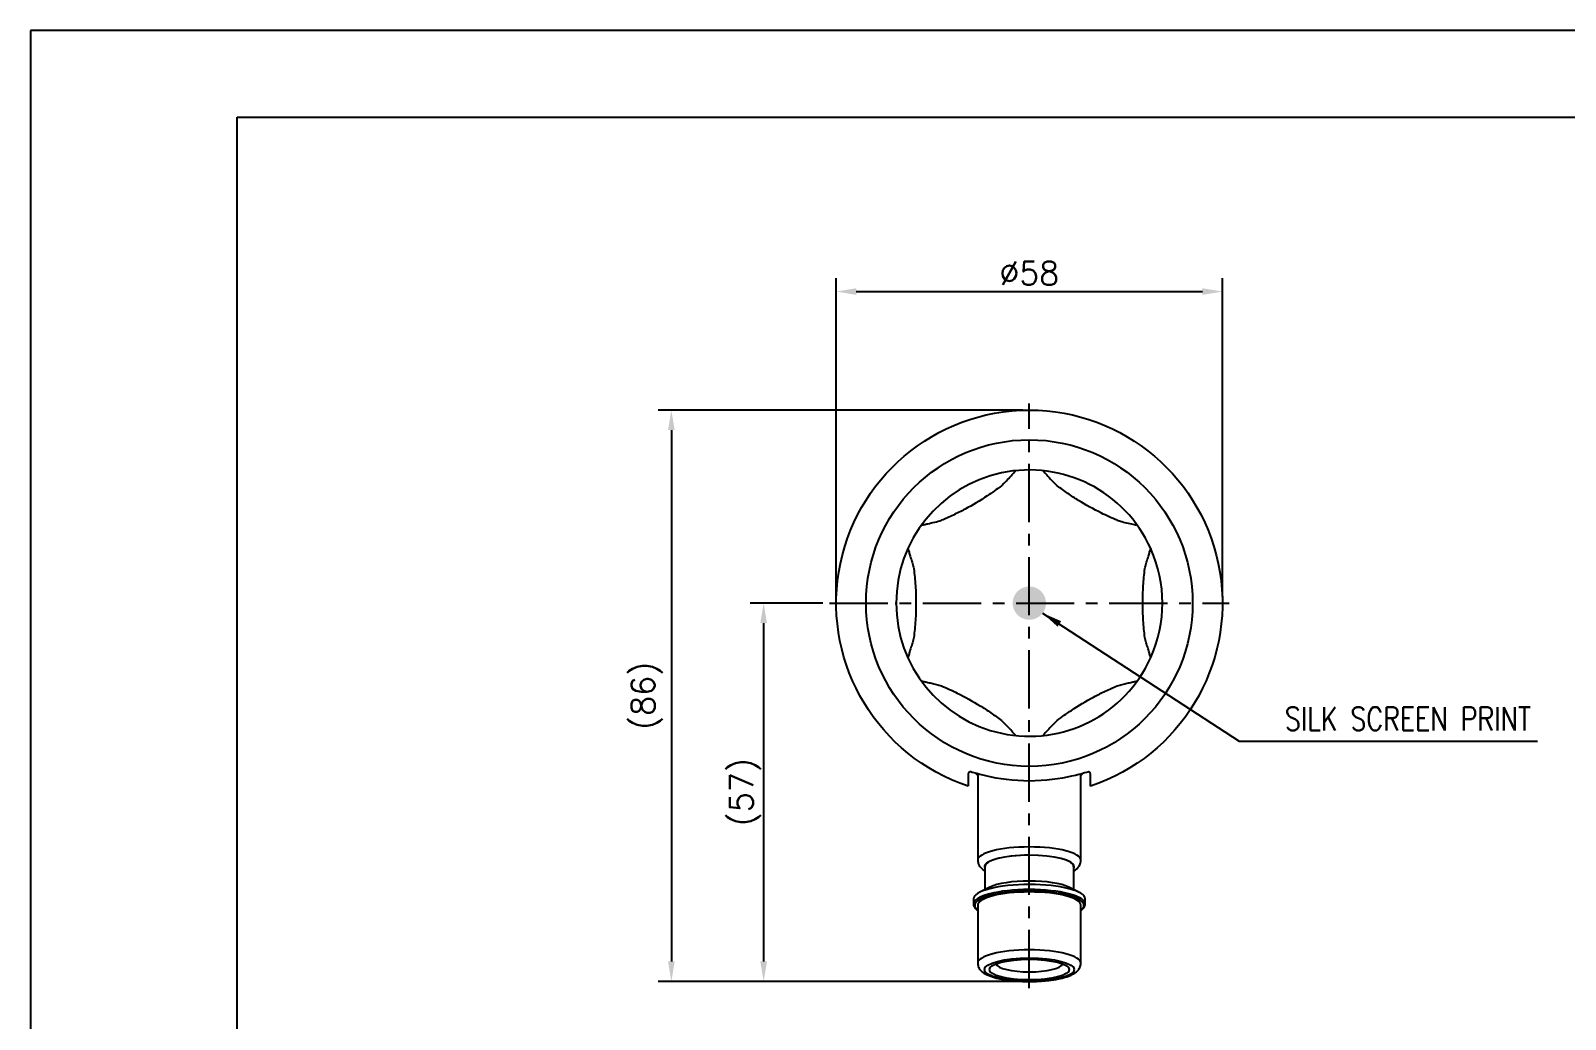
# Model space of a CAD drawing. Extents: x 43327 to 43747, y -38468 to -38171.
# Drawn here: x 43327.3 to 43557.8, y -38319.2 to -38170.7 of the extents above; entities that cross this region are included whole.
import ezdxf
from ezdxf.enums import TextEntityAlignment as Align

# ---------------------------------------------------------------- set-up
doc = ezdxf.new("R2010")
doc.units = 0
doc.header["$LTSCALE"] = 7
doc.header["$MEASUREMENT"] = 0
doc.linetypes.add('CENTER', pattern=[2, 1.25, -0.25, 0.25, -0.25])
doc.layers.get('0').update_dxf_attribs({"color": 2, "linetype": 'CONTINUOUS'})
for name, color, linetype in [('_DWG', 7, 'CONTINUOUS'), ('CL', 1, 'CENTER'), ('D', 2, 'CONTINUOUS')]:
    doc.layers.add(name, color=color, linetype=linetype)
doc.styles.add('DD', font='romans', dxfattribs={"bigfont": 'GHS.shx'})
doc.styles.add('GHS', font='ROMANS.shx', dxfattribs={"bigfont": 'GHS.shx'})
doc.dimstyles.new('STANDARD$7', dxfattribs={"dimscale": 0, "dimtxt": 3.5, "dimasz": 3, "dimexe": 2, "dimexo": 1, "dimgap": 1, "dimtad": 1, "dimdec": 4, "dimdsep": 46, "dimtxsty": 'GHS', "dimcen": 1, "dimclrd": 256, "dimclre": 256, "dimclrt": 256, "dimadec": 4, "dimazin": 2, "dimtfac": 1, "dimtdec": 4, "dimtmove": 0, "dimatfit": 0, "dimfxl": 0, "dimtolj": 1, "dimtzin": 0, "dimlwd": -1, "dimlwe": -1, "dimarcsym": 0})

# ---------------------------------------------------------------- blocks, each defined once
blk = doc.blocks.new('BORDER')
for p, q in [((1, 1), (0, 1)), ((0, 1), (0, 0))]:
    blk.add_line(p, q)

msp = doc.modelspace()

# ---------------------------------------------------------------- hatches: boundary and pattern name
at = {"layer": 'D'}
h = msp.add_hatch(color=5, dxfattribs=at)
h.paths.add_polyline_path([(43477.29, -38254.23, 0.414214), (43474.79, -38256.73), (43477.29, -38256.73)])
h.paths.add_polyline_path([(43479.79, -38256.73, 0.414214), (43477.29, -38254.23), (43477.29, -38256.73)])
h.paths.add_polyline_path([(43477.29, -38259.23, 0.414214), (43479.79, -38256.73), (43477.29, -38256.73)])
h.paths.add_polyline_path([(43477.29, -38256.73), (43474.79, -38256.73, 0.414214), (43477.29, -38259.23)])

# ---------------------------------------------------------------- linework, layer by layer
at = {"color": 4}
for p, q in [((43358.28, -38183.74), (43736.28, -38183.74)), ((43358.28, -38457.74), (43358.28, -38183.74))]:
    msp.add_line(p, q, dxfattribs=at)
at = {"color": 7, "linetype": 'Continuous'}
for p, q in [((43475.07, -38237.03), (43475.08, -38237.03)), ((43479.5, -38237.03), (43479.51, -38237.03)), ((43459.13, -38248.8), (43459.13, -38248.81)), ((43495.54, -38248.54), (43495.55, -38248.57)), ((43459.13, -38264.65), (43459.13, -38264.65)), ((43495.55, -38264.88), (43495.54, -38264.91)), ((43461.26, -38268.47), (43461.34, -38268.49)), ((43493.24, -38268.49), (43493.33, -38268.47)), ((43475.08, -38276.42), (43475.07, -38276.42)), ((43479.51, -38276.42), (43479.5, -38276.42))]:
    msp.add_line(p, q, dxfattribs=at)
for centre, radius, start, end in [((43477.29, -38256.73), 20, 24.1488, 335.8515), ((43453.6, -38207.48), 38.27, 281.5186, 281.8801), ((43501.84, -38203.31), 42.53, 258.1414, 258.4633), ((43477.29, -38256.73), 20, 335.949, 24.0515)]:
    msp.add_arc(centre, radius, start, end, dxfattribs=at)
for points, knots in [([(43473.1, -38239.1), (43473.29, -38238.92), (43473.96, -38238.25), (43474.61, -38237.55), (43475.07, -38237.03)], [0, 0, 0, 0, 0.277223, 1, 1, 1, 1]), ([(43475.08, -38237.03), (43475.1, -38237), (43475.14, -38236.95), (43475.2, -38236.89), (43475.23, -38236.85), (43475.25, -38236.83), (43475.25, -38236.83)], [0, 0, 0, 0, 0.3969115, 0.7076572, 0.9147083, 0.9966809, 0.9966809, 0.9966809, 0.9966809]), ([(43479.33, -38236.83), (43479.33, -38236.83), (43479.35, -38236.85), (43479.39, -38236.89), (43479.44, -38236.95), (43479.48, -38237), (43479.5, -38237.03)], [0, 0, 0, 0, 0.08527, 0.292307, 0.603056, 1, 1, 1, 1]), ([(43479.51, -38237.03), (43479.64, -38237.18), (43480.28, -38237.88), (43480.94, -38238.57), (43481.48, -38239.1)], [0, 0, 0, 0, 0.201927, 1, 1, 1, 1]), ([(43473.1, -38239.1), (43472.41, -38239.62), (43470.64, -38240.89), (43468.22, -38242.34), (43465.89, -38243.51), (43464.7, -38244.04), (43464.1, -38244.29)], [0, 0, 0, 0, 0.249996, 0.624967, 0.812496, 1, 1, 1, 1]), ([(43490.48, -38244.29), (43490.08, -38244.12), (43489.28, -38243.77), (43487.32, -38242.84), (43485.23, -38241.68), (43483.05, -38240.26), (43482, -38239.49), (43481.48, -38239.1)], [0, 0, 0, 0, 0.125, 0.250019, 0.624975, 0.8125, 1, 1, 1, 1]), ([(43461.08, -38245.01), (43461.08, -38245.01), (43461.08, -38245.01), (43461.08, -38245.01), (43461.09, -38245.01), (43461.09, -38245.01), (43461.11, -38245.01), (43461.12, -38245), (43461.15, -38245), (43461.19, -38244.99), (43461.22, -38244.99), (43461.24, -38244.98)], [0.0031574, 0.0031574, 0.0031574, 0.0031574, 0.0043273, 0.017156, 0.0384896, 0.0681606, 0.1517656, 0.2664332, 0.4104474, 0.5819538, 1, 1, 1, 1]), ([(43461.48, -38244.93), (43461.67, -38244.89), (43462.55, -38244.7), (43463.42, -38244.48), (43464.1, -38244.29)], [0, 0, 0, 0, 0.21274, 1, 1, 1, 1]), ([(43490.48, -38244.29), (43490.71, -38244.36), (43491.58, -38244.59), (43492.46, -38244.8), (43493.1, -38244.93)], [0, 0, 0, 0, 0.271688, 1, 1, 1, 1]), ([(43459.05, -38248.55), (43459.05, -38248.55), (43459.05, -38248.55), (43459.05, -38248.56), (43459.05, -38248.57), (43459.06, -38248.59), (43459.07, -38248.62), (43459.08, -38248.66), (43459.1, -38248.72), (43459.12, -38248.77), (43459.13, -38248.8)], [0, 0, 0, 0, 0.007787, 0.023561, 0.078873, 0.164759, 0.279715, 0.422225, 0.590788, 1, 1, 1, 1]), ([(43459.13, -38248.81), (43459.19, -38248.99), (43459.32, -38249.4), (43459.52, -38250.05), (43459.73, -38250.78), (43459.87, -38251.28), (43459.93, -38251.54)], [0, 0, 0, 0, 0.200331, 0.450915, 0.72192, 1, 1, 1, 1]), ([(43494.65, -38251.54), (43494.72, -38251.28), (43494.85, -38250.78), (43495.06, -38250.05), (43495.26, -38249.4), (43495.39, -38248.99), (43495.45, -38248.81)], [0, 0, 0, 0, 0.278112, 0.549104, 0.799706, 1, 1, 1, 1]), ([(43495.45, -38248.81), (43495.46, -38248.77), (43495.48, -38248.72), (43495.5, -38248.66), (43495.51, -38248.62), (43495.52, -38248.59), (43495.53, -38248.57), (43495.53, -38248.56), (43495.53, -38248.55), (43495.54, -38248.55), (43495.54, -38248.55), (43495.54, -38248.55)], [0, 0, 0, 0, 0.410784, 0.580032, 0.723114, 0.838528, 0.924586, 0.955936, 0.979129, 0.993892, 1, 1, 1, 1]), ([(43459.93, -38251.54), (43459.99, -38251.97), (43460.08, -38252.83), (43460.19, -38254.13), (43460.25, -38255.42), (43460.26, -38256.29), (43460.26, -38256.73)], [0, 0, 0, 0, 0.249961, 0.499972, 0.749974, 1, 1, 1, 1]), ([(43494.32, -38256.73), (43494.32, -38256.29), (43494.33, -38255.42), (43494.4, -38254.13), (43494.5, -38252.83), (43494.59, -38251.97), (43494.65, -38251.54)], [0, 0, 0, 0, 0.250026, 0.500028, 0.750039, 1, 1, 1, 1]), ([(43460.26, -38256.73), (43460.26, -38257.16), (43460.25, -38258.03), (43460.19, -38259.32), (43460.08, -38260.62), (43459.99, -38261.48), (43459.93, -38261.91)], [0, 0, 0, 0, 0.250026, 0.500028, 0.750039, 1, 1, 1, 1]), ([(43494.65, -38261.91), (43494.59, -38261.48), (43494.5, -38260.62), (43494.4, -38259.32), (43494.33, -38258.03), (43494.32, -38257.16), (43494.32, -38256.73)], [0, 0, 0, 0, 0.249961, 0.499972, 0.749974, 1, 1, 1, 1]), ([(43459.93, -38261.91), (43459.87, -38262.16), (43459.73, -38262.67), (43459.52, -38263.4), (43459.32, -38264.06), (43459.19, -38264.47), (43459.13, -38264.65)], [0, 0, 0, 0, 0.278283, 0.54947, 0.800095, 1, 1, 1, 1]), ([(43495.45, -38264.64), (43495.39, -38264.46), (43495.26, -38264.05), (43495.06, -38263.4), (43494.85, -38262.67), (43494.71, -38262.16), (43494.65, -38261.91)], [0, 0, 0, 0, 0.200329, 0.450946, 0.721923, 1, 1, 1, 1]), ([(43459.13, -38264.65), (43459.11, -38264.69), (43459.1, -38264.73), (43459.08, -38264.79), (43459.07, -38264.83), (43459.06, -38264.86), (43459.05, -38264.88), (43459.05, -38264.89), (43459.05, -38264.9), (43459.05, -38264.9), (43459.05, -38264.9), (43459.05, -38264.91)], [0, 0, 0, 0, 0.409001, 0.577419, 0.719993, 0.835354, 0.921735, 0.953452, 0.9772, 0.992757, 1, 1, 1, 1]), ([(43495.54, -38264.91), (43495.54, -38264.9), (43495.54, -38264.9), (43495.53, -38264.9), (43495.53, -38264.89), (43495.53, -38264.88), (43495.52, -38264.86), (43495.51, -38264.83), (43495.5, -38264.79), (43495.48, -38264.73), (43495.46, -38264.68), (43495.45, -38264.64)], [0, 0, 0, 0, 0.006063, 0.020811, 0.044007, 0.075372, 0.161469, 0.276905, 0.419988, 0.589227, 1, 1, 1, 1]), ([(43461.08, -38268.44), (43461.08, -38268.44), (43461.09, -38268.44), (43461.1, -38268.44), (43461.11, -38268.44), (43461.14, -38268.45), (43461.19, -38268.46), (43461.23, -38268.47), (43461.26, -38268.47)], [0, 0, 0, 0, 0.035608, 0.098988, 0.189236, 0.30512, 0.60879, 1, 1, 1, 1]), ([(43461.34, -38268.49), (43461.53, -38268.53), (43461.83, -38268.59), (43462.24, -38268.68), (43462.72, -38268.8), (43463.34, -38268.95), (43463.85, -38269.09), (43464.1, -38269.16)], [0, 0, 0, 0, 0.200775, 0.322239, 0.451314, 0.722135, 1, 1, 1, 1]), ([(43464.1, -38269.16), (43464.5, -38269.33), (43465.3, -38269.68), (43467.26, -38270.61), (43469.35, -38271.77), (43471.53, -38273.19), (43472.58, -38273.96), (43473.1, -38274.35)], [0, 0, 0, 0, 0.125, 0.250019, 0.624975, 0.8125, 1, 1, 1, 1]), ([(43481.48, -38274.35), (43482.17, -38273.83), (43483.94, -38272.57), (43486.36, -38271.11), (43488.69, -38269.94), (43489.88, -38269.41), (43490.48, -38269.16)], [0, 0, 0, 0, 0.249996, 0.624967, 0.812496, 1, 1, 1, 1]), ([(43490.48, -38269.16), (43490.74, -38269.09), (43491.24, -38268.95), (43491.86, -38268.8), (43492.34, -38268.68), (43492.76, -38268.59), (43493.05, -38268.53), (43493.24, -38268.49)], [0, 0, 0, 0, 0.277874, 0.548701, 0.677776, 0.799238, 1, 1, 1, 1]), ([(43493.33, -38268.47), (43493.35, -38268.47), (43493.39, -38268.46), (43493.44, -38268.45), (43493.47, -38268.44), (43493.48, -38268.44), (43493.5, -38268.44), (43493.5, -38268.44), (43493.5, -38268.44)], [0, 0, 0, 0, 0.390846, 0.694299, 0.810222, 0.900621, 0.964202, 1, 1, 1, 1]), ([(43475.07, -38276.42), (43474.94, -38276.27), (43474.3, -38275.57), (43473.64, -38274.88), (43473.1, -38274.35)], [0, 0, 0, 0, 0.20193, 1, 1, 1, 1]), ([(43481.48, -38274.35), (43481.29, -38274.54), (43480.62, -38275.21), (43479.97, -38275.9), (43479.51, -38276.42)], [0, 0, 0, 0, 0.277225, 1, 1, 1, 1]), ([(43475.25, -38276.62), (43475.25, -38276.62), (43475.25, -38276.62), (43475.25, -38276.62), (43475.25, -38276.61), (43475.24, -38276.61), (43475.23, -38276.6), (43475.22, -38276.59), (43475.2, -38276.57), (43475.18, -38276.54), (43475.15, -38276.5), (43475.11, -38276.47), (43475.09, -38276.44), (43475.08, -38276.42)], [0, 0, 0, 0, 0.004257, 0.017552, 0.039732, 0.070529, 0.109652, 0.156806, 0.273923, 0.419278, 0.590302, 0.784545, 1, 1, 1, 1]), ([(43479.5, -38276.42), (43479.49, -38276.44), (43479.47, -38276.47), (43479.43, -38276.5), (43479.4, -38276.54), (43479.38, -38276.57), (43479.36, -38276.59), (43479.35, -38276.6), (43479.34, -38276.61), (43479.34, -38276.61), (43479.33, -38276.62), (43479.33, -38276.62), (43479.33, -38276.62), (43479.33, -38276.62)], [0, 0, 0, 0, 0.215476, 0.409733, 0.580763, 0.726118, 0.843228, 0.890377, 0.929495, 0.960285, 0.982459, 0.995748, 1, 1, 1, 1])]:
    msp.add_open_spline(points, degree=3, knots=knots, dxfattribs=at)
at = {"layer": '_DWG'}
for p, q in [((43457.14, -38256.73), (43457.29, -38256.73)), ((43469.2, -38282.28), (43469.54, -38282.6)), ((43469.54, -38282.38), (43469.54, -38295.36)), ((43485.04, -38282.6), (43485.38, -38282.28)), ((43485.04, -38295.36), (43485.04, -38282.38)), ((43470.59, -38296.33), (43470.59, -38299.78)), ((43483.99, -38299.78), (43483.99, -38296.33)), ((43471.36, -38299.4), (43469.85, -38300.15)), ((43484.73, -38300.15), (43483.23, -38299.4)), ((43468.89, -38301.16), (43468.89, -38301.93)), ((43469.54, -38302.12), (43469.54, -38310.82)), ((43485.04, -38310.82), (43485.04, -38302.12)), ((43485.69, -38301.93), (43485.69, -38301.16))]:
    msp.add_line(p, q, dxfattribs=at)
msp.add_circle((43477.29, -38256.73), 24.53, dxfattribs=at)
at = {"layer": '_DWG', "extrusion": (0, 0, -1)}
msp.add_arc((-43477.29, -38256.73), 29, 288.5, 251.5, dxfattribs=at)
at = {"layer": '_DWG'}
for centre, major_axis, start_param, end_param in [((43477.29, -38295.36), (-7.75, 0), 3.141887, 6.282989), ((43477.29, -38296.33), (6.75, 0), 1.570796, 3.263427), ((43477.29, -38296.33), (6.7, 0), 1.570796, 3.141592), ((43477.29, -38296.33), (6.75, 0), 0, 1.570796), ((43477.29, -38296.33), (6.7, 0), 0, 1.570796), ((43477.29, -38296.33), (6.75, 0), 6.16135, 6.283185), ((43477.29, -38301.16), (8.4, 0), 1.570796, 3.141593), ((43477.29, -38301.93), (-8.4, 0), 3.150919, 6.278964), ((43477.29, -38302.12), (7.75, 0), 1.570796, 3.141593), ((43477.29, -38302.12), (8.2, 0), 1.570796, 2.732007), ((43477.29, -38300.21), (6.7, 0), 1.570796, 2.659064), ((43477.29, -38300.21), (6.7, 0), 0.482529, 1.570796), ((43477.29, -38301.16), (8.4, 0), 0, 1.570796), ((43477.29, -38302.12), (8.2, 0), 0.371591, 1.570796), ((43477.29, -38302.12), (7.75, 0), 0, 1.570796), ((43477.29, -38302.12), (8.2, 0), 2.732007, 3.474503), ((43477.29, -38302.12), (8.2, 0), 0, 0.371592), ((43477.29, -38302.12), (8.2, 0), 5.950275, 6.283185), ((43477.29, -38301.93), (-8.4, 0), 3.141593, 3.150919), ((43477.29, -38310.82), (-7.75, 0), 3.141887, 6.282989), ((43477.29, -38310.82), (5, 0), 3.220231, 6.204547)]:
    msp.add_ellipse(centre, major_axis=major_axis, ratio=0.258819, start_param=start_param, end_param=end_param, dxfattribs=at)
for major_axis in [(6.75, 0), (-6, 0)]:
    msp.add_ellipse((43477.29, -38311.78), major_axis=major_axis, ratio=0.258819, dxfattribs=at)
for points in [[(43468.1, -38282.65), (43468.1, -38283.09), (43468.09, -38283.53), (43468.09, -38283.96)], [(43468.29, -38282.06), (43468.23, -38282.17), (43468.17, -38282.28), (43468.1, -38282.39)], [(43486.48, -38282.39), (43486.42, -38282.28), (43486.35, -38282.17), (43486.29, -38282.06)], [(43486.49, -38283.96), (43486.49, -38283.53), (43486.48, -38283.09), (43486.48, -38282.65)]]:
    msp.add_open_spline(points, degree=3, dxfattribs=at)
for points, knots in [([(43468.09, -38283.96), (43468.09, -38284.01), (43468.09, -38284.06), (43468.09, -38284.14), (43468.09, -38284.17), (43468.09, -38284.21), (43468.09, -38284.23), (43468.09, -38284.23)], [0, 0, 0, 0, 0.325082, 0.325082, 0.651037, 0.651037, 1, 1, 1, 1]), ([(43468.1, -38282.39), (43468.1, -38282.39), (43468.1, -38282.4), (43468.1, -38282.44), (43468.1, -38282.47), (43468.1, -38282.53), (43468.1, -38282.58), (43468.1, -38282.63), (43468.1, -38282.64), (43468.1, -38282.65)], [0, 0, 0, 0, 0.308208, 0.308208, 0.615929, 0.615929, 0.931141, 0.931141, 1, 1, 1, 1]), ([(43486.29, -38282.06), (43486.27, -38282.02), (43485.27, -38282.37), (43481.98, -38283.11), (43479.65, -38283.45), (43474.95, -38283.45), (43472.62, -38283.11), (43469.3, -38282.36), (43468.31, -38282.02), (43468.29, -38282.06)], [0, 0, 0, 0, 0.25, 0.25, 0.5, 0.5, 0.75, 0.75, 1, 1, 1, 1]), ([(43486.48, -38282.65), (43486.48, -38282.6), (43486.48, -38282.56), (43486.48, -38282.48), (43486.48, -38282.45), (43486.48, -38282.4), (43486.48, -38282.39), (43486.48, -38282.39)], [0, 0, 0, 0, 0.331581, 0.331581, 0.664163, 0.664163, 1, 1, 1, 1]), ([(43486.49, -38284.23), (43486.49, -38284.23), (43486.49, -38284.22), (43486.49, -38284.18), (43486.49, -38284.16), (43486.49, -38284.09), (43486.49, -38284.05), (43486.49, -38283.99), (43486.49, -38283.98), (43486.49, -38283.96)], [0, 0, 0, 0, 0.304801, 0.304801, 0.609211, 0.609211, 0.919691, 0.919691, 1, 1, 1, 1]), ([(43469.55, -38295.36), (43469.55, -38295.42), (43469.55, -38295.59), (43469.62, -38295.87), (43469.76, -38296.17), (43469.97, -38296.43), (43470.22, -38296.68), (43470.44, -38296.83), (43470.57, -38296.91), (43470.59, -38296.92)], [0, 0, 0, 0, 0.082071, 0.243256, 0.403751, 0.572343, 0.758939, 0.974632, 1, 1, 1, 1]), ([(43484, -38296.92), (43484.04, -38296.89), (43484.21, -38296.79), (43484.45, -38296.6), (43484.7, -38296.33), (43484.89, -38296.04), (43485, -38295.73), (43485.05, -38295.49), (43485.04, -38295.37), (43485.04, -38295.36)], [0, 0, 0, 0, 0.081616, 0.307358, 0.497917, 0.668237, 0.827755, 0.982858, 1, 1, 1, 1]), ([(43468.9, -38301.92), (43468.9, -38301.95), (43468.89, -38302.05), (43468.95, -38302.25), (43469.08, -38302.48), (43469.28, -38302.68), (43469.45, -38302.81), (43469.53, -38302.86)], [0, 0, 0, 0, 0.074809, 0.30608, 0.539937, 0.789717, 1, 1, 1, 1]), ([(43485.05, -38302.86), (43485.09, -38302.84), (43485.23, -38302.74), (43485.43, -38302.56), (43485.59, -38302.33), (43485.68, -38302.11), (43485.69, -38301.97), (43485.68, -38301.9)], [0, 0, 0, 0, 0.095055, 0.364743, 0.604238, 0.827289, 1, 1, 1, 1]), ([(43469.55, -38310.82), (43469.55, -38310.88), (43469.55, -38311.05), (43469.62, -38311.32), (43469.76, -38311.62), (43469.97, -38311.89), (43470.22, -38312.13), (43470.56, -38312.37), (43470.98, -38312.59), (43471.49, -38312.79), (43472.06, -38312.97), (43472.68, -38313.12), (43473.33, -38313.25), (43474.02, -38313.36), (43474.75, -38313.44), (43475.49, -38313.51), (43476.25, -38313.55), (43477.02, -38313.57), (43477.8, -38313.56), (43478.57, -38313.54), (43479.32, -38313.49), (43480.06, -38313.42), (43480.76, -38313.33), (43481.43, -38313.22), (43482.07, -38313.09), (43482.65, -38312.93), (43483.2, -38312.75), (43483.69, -38312.54), (43484.11, -38312.31), (43484.45, -38312.05), (43484.7, -38311.78), (43484.89, -38311.5), (43485, -38311.18), (43485.05, -38310.95), (43485.04, -38310.83), (43485.04, -38310.82)], [0, 0, 0, 0, 0.011636, 0.034489, 0.057244, 0.081148, 0.107603, 0.138185, 0.173627, 0.211481, 0.248254, 0.28389, 0.318761, 0.353141, 0.387203, 0.421056, 0.454778, 0.488423, 0.522037, 0.555656, 0.58931, 0.623041, 0.656902, 0.690959, 0.725309, 0.760097, 0.79555, 0.83203, 0.870049, 0.901991, 0.928955, 0.953056, 0.975627, 0.997574, 1, 1, 1, 1])]:
    msp.add_open_spline(points, degree=3, knots=knots, dxfattribs=at)
msp.add_point((43477.29, -38256.73), dxfattribs=at)
at = {"layer": 'CL'}
for p, q in [((43477.29, -38314.56), (43477.29, -38226.73)), ((43447.29, -38256.73), (43507.29, -38256.73))]:
    msp.add_line(p, q, dxfattribs=at)
at = {"layer": 'D'}
for p, q in [((43448.29, -38255.73), (43448.29, -38207.93)), ((43506.29, -38255.73), (43506.29, -38207.93)), ((43451.29, -38209.93), (43503.29, -38209.93)), ((43476.29, -38227.73), (43421.52, -38227.73)), ((43423.52, -38230.73), (43423.52, -38310.56)), ((43446.29, -38256.73), (43435.38, -38256.73)), ((43446.29, -38256.73), (43435.38, -38256.73)), ((43437.38, -38259.73), (43437.38, -38310.56)), ((43476.29, -38313.56), (43421.52, -38313.56)), ((43476.29, -38313.56), (43435.38, -38313.56))]:
    msp.add_line(p, q, dxfattribs=at)
for points in [[(43451.29, -38209.43), (43451.29, -38210.43), (43448.29, -38209.93)], [(43503.29, -38209.43), (43503.29, -38210.43), (43506.29, -38209.93)], [(43423.02, -38230.73), (43424.02, -38230.73), (43423.52, -38227.73)], [(43436.88, -38259.73), (43437.88, -38259.73), (43437.38, -38256.73)], [(43423.02, -38310.56), (43424.02, -38310.56), (43423.52, -38313.56)], [(43436.88, -38310.56), (43437.88, -38310.56), (43437.38, -38313.56)]]:
    msp.add_solid(points, dxfattribs=at)

# ---------------------------------------------------------------- block references
at = {"xscale": 420, "yscale": 297, "zscale": 420}
msp.add_blockref('BORDER', (43327.28, -38467.74), dxfattribs=at)

# ---------------------------------------------------------------- texts
at = {"layer": 'D', "style": 'DD', "width": 0.8}
msp.add_text('SILK SCREEN PRINT', height=3.5, dxfattribs=at).set_placement((43552.64, -38275.84), align=Align.RIGHT)
at = {"layer": 'D', "insert": (43477.29, -38207.18), "char_height": 3.5, "attachment_point": 5, "style": 'GHS'}
msp.add_mtext('\\A1;%%C58', dxfattribs=at)
at = {"layer": 'D', "char_height": 3.5, "attachment_point": 5, "rotation": 90, "style": 'GHS'}
for s, insert in [('\\A1;(86)', (43419.86, -38270.64)), ('(57)', (43434.63, -38285.14))]:
    msp.add_mtext(s, dxfattribs=dict(at, insert=insert))

# ---------------------------------------------------------------- leaders
at = {"layer": 'D'}
msp.add_leader([(43479.29, -38258.22), (43508.81, -38277.44), (43553.6, -38277.44)], dimstyle='STANDARD$7', override={"dimscale": 1, "dimtad": 0}, dxfattribs=at)

doc.saveas('drawing.dxf')
